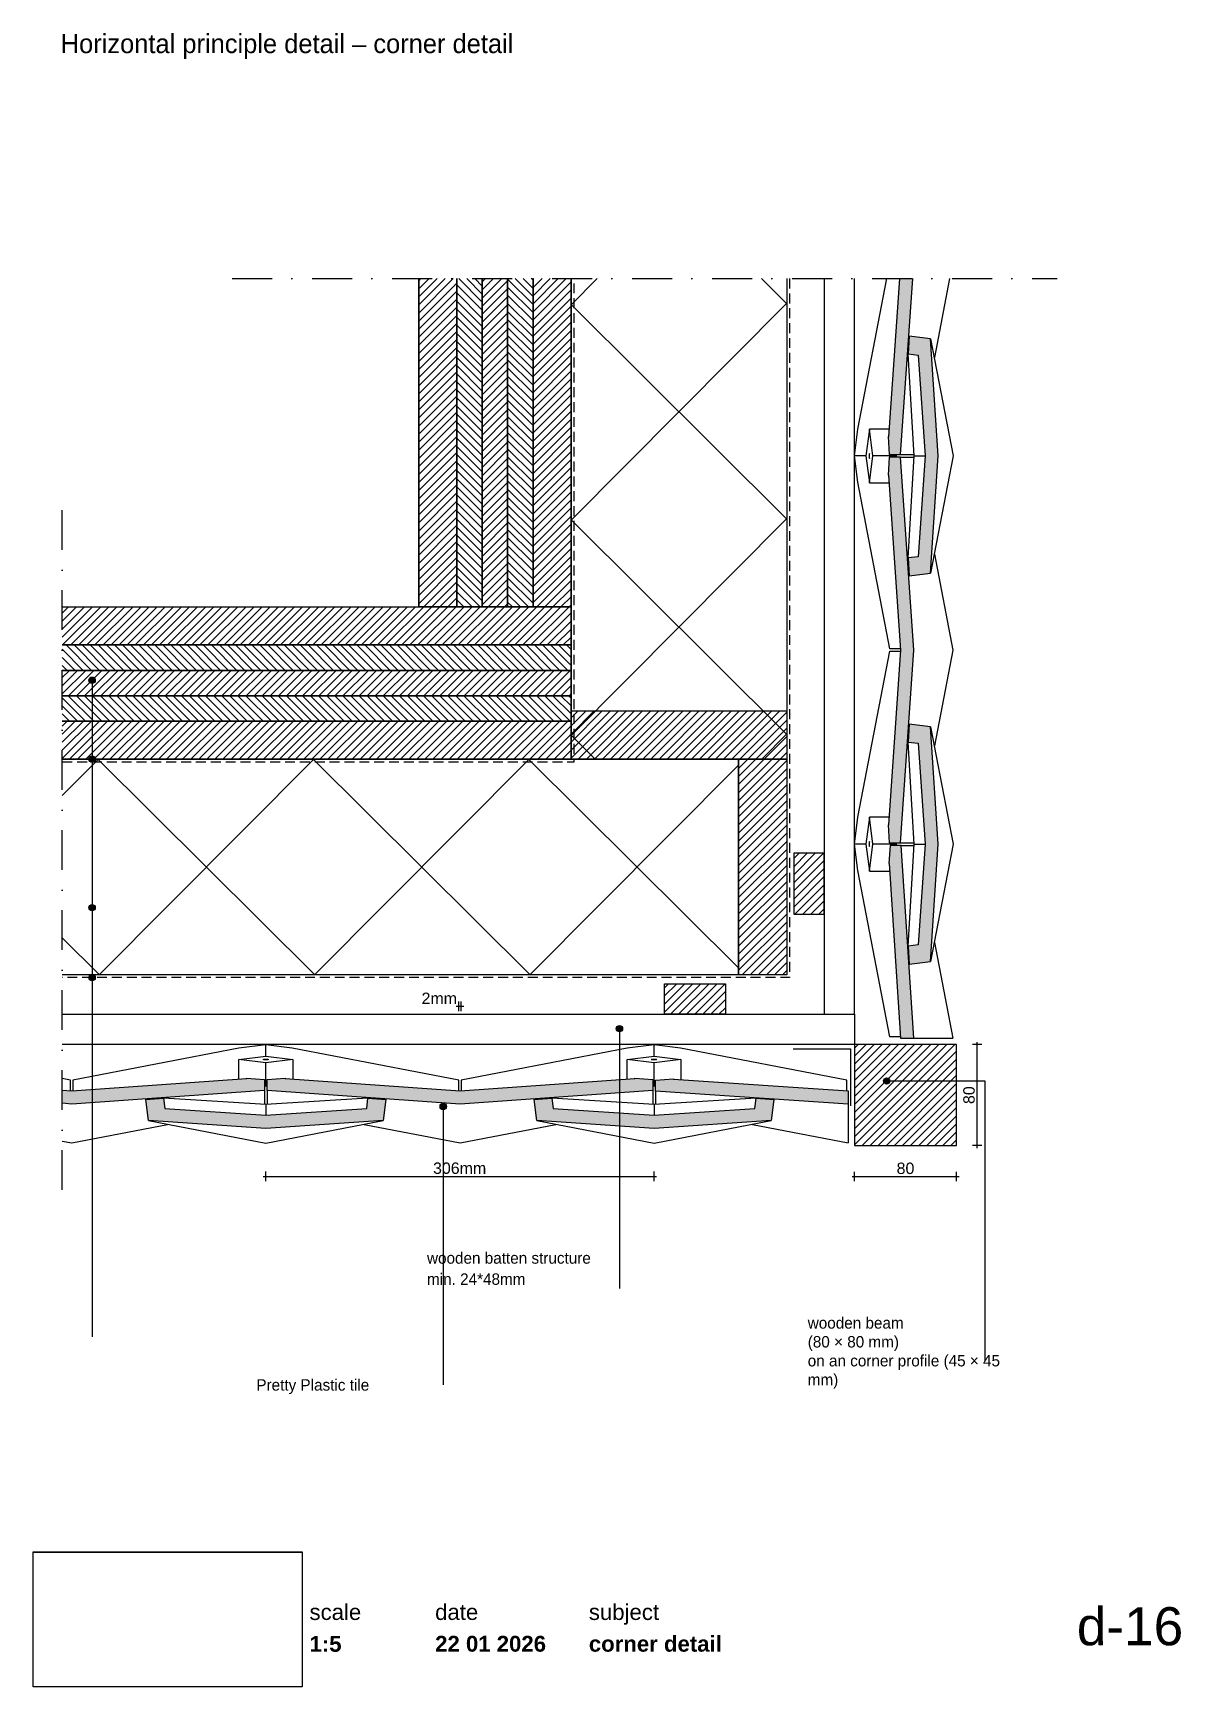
# Paper-space layout 'd-16 corner detail' of a CAD drawing. Header units: millimetres. Extents: x 14 to 195, y 11 to 272.
import ezdxf
from ezdxf.xclip import XClip

# ---------------------------------------------------------------- set-up
doc = ezdxf.new("R2010")
doc.units = ezdxf.units.MM
doc.header["$MEASUREMENT"] = 0
doc.header["$XCLIPFRAME"] = 0
for name, pattern in [('B0302', [12.51, 6.26, -3.125, 0, -3.125]), ('B0701', [2.3412, 1.56, -0.7812]), ('Wipeout_Contour', [1000, 0, -1000])]:
    doc.linetypes.add(name, pattern=pattern)
for name, color, linetype in [('#01', 7, 'Continuous'), ('Dim - 1_50_100', 7, 'Continuous'), ('Info - 1_50_100', 7, 'Continuous'), ('Info - 1_5_10', 7, 'Continuous'), ('Info - Nederlands', 7, 'Continuous')]:
    doc.layers.add(name, color=color, linetype=linetype)
doc.styles.add('GENERATED_STYLE_1', font='HelveticaNeue.ttc')
doc.styles.add('GENERATED_STYLE_2', font='HelveticaNeue.ttc')
doc.styles.add('GENERATED_STYLE_3', font='Helvetica.ttc')
doc.styles.add('GENERATED_STYLE_4', font='')
doc.styles.get('GENERATED_STYLE_4').set_extended_font_data('Work Sans')
picture_1 = doc.add_image_def('image1.png', size_in_pixel=(317, 159))
pattern_1 = [(135.152, (24.146, 123.33), (16.8807, 16.9703), []), (225.152, (24.146, 123.33), (-17.0605, 16.9703), [])]
pattern_2 = [(45, (-2264.1203, 838.0838), (-0.6363961, 0.6363961), [])]
pattern_3 = [(315, (-2264.1203, 838.0838), (0.6363961, 0.6363961), [])]
pattern_4 = [(45.152, (98.512, 262.897), (-16.9703, 16.8807), []), (135.152, (98.512, 262.897), (16.9703, 17.0605), [])]

# ---------------------------------------------------------------- blocks, each defined once
blk = doc.blocks.new('Drawing_1_1', base_point=(-200, 60))
at = {"color": 2, "linetype": 'Continuous', "lineweight": 0}
for s, insert, char_height, attachment_point, style in [('\\A1;{\\pql;\\fHelvetica Neue|b0|i0|c0|p0;\\W1.000000;date}', (77.08, 24.14), 2.5, 1, 'GENERATED_STYLE_1'), ('\\A1;{\\pql;\\fHelvetica Neue|b0|i0|c0|p0;\\W1.000000;subject}', (101.31, 24.14), 2.5, 1, 'GENERATED_STYLE_1'), ('\\A1;{\\pqr;\\fHelvetica Neue|b0|i0|c0|p0;\\W1.000000;d-16}', (195, 23.65), 6, 3, 'GENERATED_STYLE_1'), ('\\A1;{\\pql;\\fHelvetica Neue|b1|i0|c0|p0;\\W1.000000;1:5}', (57.28, 19.12), 2.5, 1, 'GENERATED_STYLE_2'), ('\\A1;{\\pql;\\fHelvetica Neue|b1|i0|c0|p0;\\W1.000000;22 01 2026}', (77.08, 19.14), 2.5, 1, 'GENERATED_STYLE_2'), ('\\A1;{\\pql;\\fHelvetica Neue|b1|i0|c0|p0;\\W1.000000;corner detail}', (101.31, 19.14), 2.5, 1, 'GENERATED_STYLE_2')]:
    blk.add_mtext(s, dxfattribs=dict(at, insert=insert, char_height=char_height, attachment_point=attachment_point, style=style))
at = {"color": 254, "linetype": 'Wipeout_Contour', "lineweight": 0, "ltscale": 174.062972}
blk.add_wipeout([(13.71, 11.09), (56.11, 11.09), (56.11, 32.35), (13.71, 32.35)], dxfattribs=at)
at = {"color": 2, "linetype": 'Continuous', "lineweight": 0, "insert": (57.28, 24.14), "char_height": 2.5, "attachment_point": 1, "style": 'GENERATED_STYLE_1'}
blk.add_mtext('\\A1;{\\pql;\\fHelvetica Neue|b0|i0|c0|p0;\\W1.000000;scale}', dxfattribs=at)
at = {"color": 9, "lineweight": 0}
image = blk.add_image(picture_1, insert=(13.71, 11.09), size_in_units=(42.4, 21.27), dxfattribs=at)
image.set_boundary_path([(-0.5, -0.5), (316.5, 158.5)])
blk = doc.blocks.new('Drawing_2_1', base_point=(-2264.12, 838.08))
at = {"layer": '#01', "linetype": 'Continuous', "lineweight": 0, "true_color": 0xe4e7e8}
for points in [[(148.54, 208.16), (148.49, 208.17), (148.67, 205.33), (150.42, 205.33), (152.35, 233.08), (150.27, 233.08)], [(151.82, 224.03), (151.63, 221.23), (153.24, 221.03), (154.31, 205.14), (153.24, 189.24), (151.63, 189.04), (151.82, 186.24), (155.15, 186.66), (156.39, 205.14), (155.15, 223.61)], [(150.45, 174.53), (148.54, 146.96), (148.49, 146.97), (148.67, 144.13), (150.42, 144.13), (152.53, 174.53), (150.42, 204.93), (148.67, 204.93), (148.49, 202.09), (148.54, 202.1)], [(151.82, 162.83), (151.63, 160.03), (153.24, 159.83), (154.31, 143.94), (153.24, 128.04), (151.63, 127.84), (151.82, 125.04), (155.15, 125.46), (156.39, 143.94), (155.15, 162.41)], [(150.45, 113.33), (152.53, 113.33), (150.53, 143.73), (148.78, 143.73), (148.58, 140.9), (148.63, 140.9)], [(19.8, 105.06), (18.31, 105.16), (18.31, 103.08), (19.8, 102.97), (50.2, 105.08), (50.19, 106.84), (47.36, 107.02), (47.37, 106.97)], [(81, 105.06), (53.43, 106.97), (53.44, 107.02), (50.6, 106.84), (50.6, 105.08), (81, 102.97), (111.4, 105.08), (111.39, 106.84), (108.56, 107.02), (108.57, 106.97)], [(142.2, 105.06), (114.63, 106.88), (114.63, 106.93), (111.8, 106.73), (111.8, 104.98), (142.2, 102.97)], [(31.5, 103.69), (31.91, 100.36), (50.39, 99.12), (68.87, 100.36), (69.29, 103.69), (66.49, 103.88), (66.29, 102.27), (50.39, 101.2), (34.5, 102.27), (34.29, 103.88)], [(92.7, 103.69), (93.11, 100.36), (111.59, 99.12), (130.07, 100.36), (130.49, 103.69), (127.69, 103.88), (127.49, 102.27), (111.59, 101.2), (95.7, 102.27), (95.49, 103.88)]]:
    blk.add_hatch(color=254, dxfattribs=at).paths.add_polyline_path(points)
at = {"layer": '#01', "linetype": 'Continuous', "lineweight": 0, "true_color": 0x000000}
for points in [[(22.51, 169.77), (22.55, 169.58), (22.66, 169.42), (22.82, 169.31), (23.01, 169.27), (23.2, 169.31), (23.36, 169.42), (23.47, 169.58), (23.51, 169.77), (23.47, 169.96), (23.36, 170.12), (23.2, 170.23), (23.01, 170.27), (22.82, 170.23), (22.66, 170.12), (22.55, 169.96)], [(22.51, 157.33), (22.55, 157.14), (22.66, 156.98), (22.82, 156.87), (23.01, 156.83), (23.2, 156.87), (23.36, 156.98), (23.47, 157.14), (23.51, 157.33), (23.47, 157.52), (23.36, 157.68), (23.2, 157.79), (23.01, 157.83), (22.82, 157.79), (22.66, 157.68), (22.55, 157.52)], [(22.51, 133.92), (22.55, 133.73), (22.66, 133.57), (22.82, 133.46), (23.01, 133.42), (23.2, 133.46), (23.36, 133.57), (23.47, 133.73), (23.51, 133.92), (23.47, 134.11), (23.36, 134.27), (23.2, 134.38), (23.01, 134.42), (22.82, 134.38), (22.66, 134.27), (22.55, 134.11)], [(22.51, 122.9), (22.55, 122.7), (22.66, 122.54), (22.82, 122.43), (23.01, 122.4), (23.2, 122.43), (23.36, 122.54), (23.47, 122.7), (23.51, 122.9), (23.47, 123.09), (23.36, 123.25), (23.2, 123.36), (23.01, 123.4), (22.82, 123.36), (22.66, 123.25), (22.55, 123.09)], [(105.63, 114.84), (105.67, 114.65), (105.77, 114.49), (105.94, 114.38), (106.13, 114.34), (106.32, 114.38), (106.48, 114.49), (106.59, 114.65), (106.63, 114.84), (106.59, 115.03), (106.48, 115.19), (106.32, 115.3), (106.13, 115.34), (105.94, 115.3), (105.77, 115.19), (105.67, 115.03)], [(147.75, 106.61), (147.79, 106.42), (147.9, 106.26), (148.06, 106.15), (148.25, 106.11), (148.45, 106.15), (148.61, 106.26), (148.72, 106.42), (148.75, 106.61), (148.72, 106.8), (148.61, 106.96), (148.45, 107.07), (148.25, 107.11), (148.06, 107.07), (147.9, 106.96), (147.79, 106.8)], [(77.85, 102.57), (77.89, 102.38), (78, 102.22), (78.16, 102.11), (78.35, 102.07), (78.54, 102.11), (78.7, 102.22), (78.81, 102.38), (78.85, 102.57), (78.81, 102.76), (78.7, 102.92), (78.54, 103.03), (78.35, 103.07), (78.16, 103.03), (78, 102.92), (77.89, 102.76)]]:
    blk.add_hatch(color=18, dxfattribs=at).paths.add_polyline_path(points)
at = {"layer": 'Info - 1_50_100', "linetype": 'Continuous', "lineweight": 0, "true_color": 0x000000}
h = blk.add_hatch(dxfattribs=at)
h.set_pattern_fill('310_Naaldhout__01__0001', color=18, style=0, pattern_type=2)
h.set_pattern_definition(pattern_2)
h.paths.add_polyline_path([(80.51, 233.08), (74.51, 233.08), (74.51, 181.33), (80.51, 181.33)])
h = blk.add_hatch(dxfattribs=at)
h.set_pattern_fill('310_Naaldhout__01__0001', color=18, style=0, pattern_type=2)
h.set_pattern_definition(pattern_2)
h.paths.add_polyline_path([(80.51, 233.08), (74.51, 233.08), (74.51, 181.33), (80.51, 181.33)])
h = blk.add_hatch(dxfattribs=at)
h.set_pattern_fill('310_Naaldhout__02__0001', color=18, style=0, pattern_type=2)
h.set_pattern_definition(pattern_3)
h.paths.add_polyline_path([(84.51, 233.08), (80.51, 233.08), (80.51, 181.33), (84.51, 181.33)])
h = blk.add_hatch(dxfattribs=at)
h.set_pattern_fill('310_Naaldhout__02__0001', color=18, style=0, pattern_type=2)
h.set_pattern_definition(pattern_3)
h.paths.add_polyline_path([(84.51, 233.08), (80.51, 233.08), (80.51, 181.33), (84.51, 181.33)])
h = blk.add_hatch(dxfattribs=at)
h.set_pattern_fill('310_Naaldhout__01__0001', color=18, style=0, pattern_type=2)
h.set_pattern_definition(pattern_2)
h.paths.add_polyline_path([(88.51, 233.08), (84.51, 233.08), (84.51, 181.33), (88.51, 181.33)])
h = blk.add_hatch(dxfattribs=at)
h.set_pattern_fill('310_Naaldhout__01__0001', color=18, style=0, pattern_type=2)
h.set_pattern_definition(pattern_2)
h.paths.add_polyline_path([(88.51, 233.08), (84.51, 233.08), (84.51, 181.33), (88.51, 181.33)])
h = blk.add_hatch(dxfattribs=at)
h.set_pattern_fill('310_Naaldhout__02__0001', color=18, style=0, pattern_type=2)
h.set_pattern_definition(pattern_3)
h.paths.add_polyline_path([(92.51, 233.08), (88.51, 233.08), (88.51, 181.33), (92.51, 181.33)])
h = blk.add_hatch(dxfattribs=at)
h.set_pattern_fill('310_Naaldhout__02__0001', color=18, style=0, pattern_type=2)
h.set_pattern_definition(pattern_3)
h.paths.add_polyline_path([(92.51, 233.08), (88.51, 233.08), (88.51, 181.33), (92.51, 181.33)])
h = blk.add_hatch(dxfattribs=at)
h.set_pattern_fill('310_Naaldhout__01__0001', color=18, style=0, pattern_type=2)
h.set_pattern_definition(pattern_2)
h.paths.add_polyline_path([(98.51, 233.08), (92.51, 233.08), (92.51, 181.33), (98.51, 181.33)])
h = blk.add_hatch(dxfattribs=at)
h.set_pattern_fill('310_Naaldhout__01__0001', color=18, style=0, pattern_type=2)
h.set_pattern_definition(pattern_2)
h.paths.add_polyline_path([(98.51, 233.08), (92.51, 233.08), (92.51, 181.33), (98.51, 181.33)])
h = blk.add_hatch(dxfattribs=at)
h.set_pattern_fill('415_Isolatie_ruit_0001', color=18, style=0, pattern_type=2)
h.set_pattern_definition(pattern_4)
h.paths.add_polyline_path([(132.51, 233.08), (98.51, 233.08), (98.51, 157.33), (132.51, 157.33)])
h = blk.add_hatch(dxfattribs=at)
h.set_pattern_fill('415_Isolatie_ruit_0001', color=18, style=0, pattern_type=2)
h.set_pattern_definition(pattern_4)
h.paths.add_polyline_path([(132.51, 233.08), (98.51, 233.08), (98.51, 157.33), (132.51, 157.33)])
h = blk.add_hatch(dxfattribs=at)
h.set_pattern_fill('310_Naaldhout__01__0001', color=18, style=0, pattern_type=2)
h.set_pattern_definition(pattern_2)
h.paths.add_polyline_path([(98.51, 181.33), (18.31, 181.33), (18.31, 175.33), (98.51, 175.33)])
h = blk.add_hatch(dxfattribs=at)
h.set_pattern_fill('310_Naaldhout__01__0001', color=18, style=0, pattern_type=2)
h.set_pattern_definition(pattern_2)
h.paths.add_polyline_path([(98.51, 181.33), (18.31, 181.33), (18.31, 175.33), (98.51, 175.33)])
h = blk.add_hatch(dxfattribs=at)
h.set_pattern_fill('310_Naaldhout__02__0001', color=18, style=0, pattern_type=2)
h.set_pattern_definition(pattern_3)
h.paths.add_polyline_path([(98.51, 175.33), (18.31, 175.33), (18.31, 171.33), (98.51, 171.33)])
h = blk.add_hatch(dxfattribs=at)
h.set_pattern_fill('310_Naaldhout__02__0001', color=18, style=0, pattern_type=2)
h.set_pattern_definition(pattern_3)
h.paths.add_polyline_path([(98.51, 175.33), (18.31, 175.33), (18.31, 171.33), (98.51, 171.33)])
h = blk.add_hatch(dxfattribs=at)
h.set_pattern_fill('310_Naaldhout__01__0001', color=18, style=0, pattern_type=2)
h.set_pattern_definition(pattern_2)
h.paths.add_polyline_path([(98.51, 171.33), (18.31, 171.33), (18.31, 167.33), (98.51, 167.33)])
h = blk.add_hatch(dxfattribs=at)
h.set_pattern_fill('310_Naaldhout__01__0001', color=18, style=0, pattern_type=2)
h.set_pattern_definition(pattern_2)
h.paths.add_polyline_path([(98.51, 171.33), (18.31, 171.33), (18.31, 167.33), (98.51, 167.33)])
h = blk.add_hatch(dxfattribs=at)
h.set_pattern_fill('310_Naaldhout__02__0001', color=18, style=0, pattern_type=2)
h.set_pattern_definition(pattern_3)
h.paths.add_polyline_path([(98.51, 167.33), (18.31, 167.33), (18.31, 163.33), (98.51, 163.33)])
h = blk.add_hatch(dxfattribs=at)
h.set_pattern_fill('310_Naaldhout__02__0001', color=18, style=0, pattern_type=2)
h.set_pattern_definition(pattern_3)
h.paths.add_polyline_path([(98.51, 167.33), (18.31, 167.33), (18.31, 163.33), (98.51, 163.33)])
h = blk.add_hatch(dxfattribs=at)
h.set_pattern_fill('310_Naaldhout__01__0001', color=18, style=0, pattern_type=2)
h.set_pattern_definition(pattern_2)
h.paths.add_polyline_path([(98.51, 157.33), (132.51, 157.33), (132.51, 164.93), (98.51, 164.93)])
h = blk.add_hatch(dxfattribs=at)
h.set_pattern_fill('310_Naaldhout__01__0001', color=18, style=0, pattern_type=2)
h.set_pattern_definition(pattern_2)
h.paths.add_polyline_path([(98.51, 157.33), (132.51, 157.33), (132.51, 164.93), (98.51, 164.93)])
h = blk.add_hatch(dxfattribs=at)
h.set_pattern_fill('310_Naaldhout__01__0001', color=18, style=0, pattern_type=2)
h.set_pattern_definition(pattern_2)
h.paths.add_polyline_path([(98.51, 163.33), (18.31, 163.33), (18.31, 157.33), (98.51, 157.33)])
h = blk.add_hatch(dxfattribs=at)
h.set_pattern_fill('310_Naaldhout__01__0001', color=18, style=0, pattern_type=2)
h.set_pattern_definition(pattern_2)
h.paths.add_polyline_path([(98.51, 163.33), (18.31, 163.33), (18.31, 157.33), (98.51, 157.33)])
h = blk.add_hatch(dxfattribs=at)
h.set_pattern_fill('415_Isolatie_ruit_0001', color=18, style=0, pattern_type=2)
h.set_pattern_definition(pattern_1)
h.paths.add_polyline_path([(124.91, 157.33), (18.31, 157.33), (18.31, 123.33), (124.91, 123.33)])
h = blk.add_hatch(dxfattribs=at)
h.set_pattern_fill('415_Isolatie_ruit_0001', color=18, style=0, pattern_type=2)
h.set_pattern_definition(pattern_1)
h.paths.add_polyline_path([(124.91, 157.33), (18.31, 157.33), (18.31, 123.33), (124.91, 123.33)])
h = blk.add_hatch(dxfattribs=at)
h.set_pattern_fill('310_Naaldhout__01__0001', color=18, style=0, pattern_type=2)
h.set_pattern_definition(pattern_2)
h.paths.add_polyline_path([(132.51, 123.33), (132.51, 157.33), (124.91, 157.33), (124.91, 123.33)])
h = blk.add_hatch(dxfattribs=at)
h.set_pattern_fill('310_Naaldhout__01__0001', color=18, style=0, pattern_type=2)
h.set_pattern_definition(pattern_2)
h.paths.add_polyline_path([(132.51, 123.33), (132.51, 157.33), (124.91, 157.33), (124.91, 123.33)])
at = {"layer": 'Info - 1_5_10', "linetype": 'Continuous', "lineweight": 0, "true_color": 0x99a3a6}
h = blk.add_hatch(dxfattribs=at)
h.set_pattern_fill('310_Naaldhout__01__0001', color=253, style=0, pattern_type=2)
h.set_pattern_definition(pattern_2)
h.paths.add_polyline_path([(138.4, 142.5), (133.6, 142.5), (133.6, 132.9), (138.4, 132.9)])
h = blk.add_hatch(dxfattribs=at)
h.set_pattern_fill('310_Naaldhout__01__0001', color=253, style=0, pattern_type=2)
h.set_pattern_definition(pattern_2)
h.paths.add_polyline_path([(138.4, 142.5), (133.6, 142.5), (133.6, 132.9), (138.4, 132.9)])
h = blk.add_hatch(dxfattribs=at)
h.set_pattern_fill('310_Naaldhout__01__0001', color=253, style=0, pattern_type=2)
h.set_pattern_definition(pattern_2)
h.paths.add_polyline_path([(113.23, 117.13), (122.83, 117.13), (122.83, 121.93), (113.23, 121.93)])
h = blk.add_hatch(dxfattribs=at)
h.set_pattern_fill('310_Naaldhout__01__0001', color=253, style=0, pattern_type=2)
h.set_pattern_definition(pattern_2)
h.paths.add_polyline_path([(113.23, 117.13), (122.83, 117.13), (122.83, 121.93), (113.23, 121.93)])
h = blk.add_hatch(dxfattribs=at)
h.set_pattern_fill('310_Naaldhout__01__0001', color=253, style=0, pattern_type=2)
h.set_pattern_definition(pattern_2)
h.paths.add_polyline_path([(159.27, 112.33), (143.2, 112.33), (143.2, 96.43), (159.27, 96.43)])
at = {"layer": '#01', "color": 9, "linetype": 'Continuous', "lineweight": 0}
for p, q in [((143.73, 209.37), (148.29, 233.08)), ((158.17, 233.08), (155.77, 220.62)), ((155.15, 223.61), (158.71, 205.14)), ((152.59, 205.14), (151.63, 221.23)), ((143.2, 205.14), (143.73, 209.37)), ((145.52, 209.37), (144.98, 205.14)), ((148.62, 209.37), (145.52, 209.37)), ((146.05, 205.14), (145.52, 209.37)), ((143.71, 200.99), (143.2, 205.14)), ((144.98, 205.14), (143.2, 205.14)), ((144.98, 205.14), (145.52, 200.9)), ((145.48, 205.42), (145.47, 205.14)), ((145.47, 205.14), (145.48, 204.85)), ((145.52, 205.53), (145.48, 205.42)), ((145.48, 204.85), (145.52, 204.74)), ((145.56, 205.42), (145.52, 205.53)), ((145.52, 200.9), (146.05, 205.14)), ((145.52, 204.74), (145.56, 204.85)), ((145.57, 205.14), (145.56, 205.42)), ((145.56, 204.85), (145.57, 205.14)), ((149.74, 205.14), (146.05, 205.14)), ((149.7, 205.33), (149.74, 205.14)), ((149.74, 205.14), (149.7, 204.93)), ((150.42, 205.33), (152.58, 205.33)), ((150.42, 204.93), (152.58, 204.93)), ((151.63, 189.04), (152.59, 205.14)), ((152.59, 205.14), (154.31, 205.14)), ((158.71, 205.14), (155.15, 186.66)), ((148.77, 174.74), (143.71, 200.99)), ((145.52, 200.9), (148.62, 200.9)), ((155.78, 189.64), (158.68, 174.53)), ((150.44, 174.74), (148.77, 174.74)), ((143.73, 148.17), (148.77, 174.34)), ((148.77, 174.34), (150.46, 174.34)), ((158.68, 174.53), (155.77, 159.42)), ((23.01, 169.27), (23.01, 78.73)), ((155.15, 162.41), (158.71, 143.94)), ((152.59, 143.94), (151.63, 160.03)), ((23.01, 156.83), (23.01, 66.29)), ((143.2, 143.94), (143.73, 148.17)), ((145.52, 148.17), (144.98, 143.94)), ((148.67, 148.17), (145.52, 148.17)), ((146.05, 143.94), (145.52, 148.17)), ((143.71, 139.79), (143.2, 143.94)), ((144.98, 143.94), (143.2, 143.94)), ((144.98, 143.94), (145.52, 139.7)), ((145.48, 144.22), (145.47, 143.94)), ((145.47, 143.94), (145.48, 143.65)), ((145.52, 144.33), (145.48, 144.22)), ((145.48, 143.65), (145.52, 143.54)), ((145.56, 144.22), (145.52, 144.33)), ((145.52, 139.7), (146.05, 143.94)), ((145.52, 143.54), (145.56, 143.65)), ((145.57, 143.94), (145.56, 144.22)), ((145.56, 143.65), (145.57, 143.94)), ((149.74, 143.94), (146.05, 143.94)), ((149.7, 144.13), (149.74, 143.94)), ((149.74, 143.94), (149.7, 143.73)), ((150.42, 144.13), (152.58, 144.13)), ((150.52, 143.71), (152.55, 143.71)), ((151.63, 127.84), (152.59, 143.94)), ((152.59, 143.94), (154.31, 143.94)), ((158.71, 143.94), (155.15, 125.46)), ((148.77, 113.54), (143.71, 139.79)), ((145.52, 139.7), (148.71, 139.7)), ((23.01, 133.42), (23.01, 83.11)), ((155.78, 128.44), (158.68, 113.33)), ((23.01, 122.4), (23.01, 66.29)), ((50.39, 112.31), (46.15, 111.78)), ((54.54, 111.79), (50.39, 112.31)), ((50.39, 110.52), (50.39, 112.31)), ((106.13, 114.34), (106.13, 73.9)), ((111.59, 112.31), (107.35, 111.78)), ((115.74, 111.79), (111.59, 112.31)), ((111.59, 110.52), (111.59, 112.31)), ((150.44, 113.54), (148.77, 113.54)), ((46.15, 111.78), (19.99, 106.74)), ((46.15, 109.99), (50.39, 110.52)), ((46.15, 106.89), (46.15, 109.99)), ((50.39, 109.46), (46.15, 109.99)), ((49.99, 109.99), (50.11, 110.03)), ((50.11, 109.95), (49.99, 109.99)), ((50.11, 110.03), (50.39, 110.04)), ((50.39, 109.94), (50.11, 109.95)), ((50.39, 110.52), (54.63, 109.99)), ((50.39, 110.04), (50.67, 110.03)), ((54.63, 109.99), (50.39, 109.46)), ((50.67, 109.95), (50.39, 109.94)), ((50.67, 110.03), (50.79, 109.99)), ((50.79, 109.99), (50.67, 109.95)), ((80.79, 106.74), (54.54, 111.79)), ((54.63, 109.99), (54.63, 106.89)), ((107.35, 111.78), (81.19, 106.74)), ((107.35, 109.99), (111.59, 110.52)), ((107.35, 106.83), (107.35, 109.99)), ((111.59, 109.46), (107.35, 109.99)), ((111.19, 109.99), (111.31, 110.03)), ((111.31, 109.95), (111.19, 109.99)), ((111.31, 110.03), (111.59, 110.04)), ((111.59, 109.94), (111.31, 109.95)), ((111.59, 110.52), (115.83, 109.99)), ((111.59, 110.04), (111.87, 110.03)), ((115.83, 109.99), (111.59, 109.46)), ((111.87, 109.95), (111.59, 109.94)), ((111.87, 110.03), (111.99, 109.99)), ((111.99, 109.99), (111.87, 109.95)), ((141.99, 106.74), (115.74, 111.79)), ((115.83, 109.99), (115.83, 106.8)), ((19.59, 106.74), (18.31, 106.99)), ((50.39, 105.77), (50.39, 109.46)), ((111.59, 105.77), (111.59, 109.46)), ((19.59, 105.07), (19.59, 106.74)), ((19.99, 106.74), (19.99, 105.05)), ((50.2, 105.81), (50.39, 105.77)), ((50.2, 105.08), (50.2, 102.93)), ((50.39, 105.77), (50.6, 105.81)), ((50.6, 105.08), (50.6, 102.93)), ((80.79, 105.07), (80.79, 106.74)), ((81.19, 106.74), (81.19, 105.05)), ((111.4, 105.81), (111.59, 105.77)), ((111.4, 105.08), (111.4, 102.93)), ((111.59, 105.77), (111.8, 105.81)), ((111.81, 104.99), (111.81, 102.96)), ((141.99, 105.07), (141.99, 106.74)), ((50.39, 102.92), (34.29, 103.88)), ((66.49, 103.88), (50.39, 102.92)), ((50.39, 102.92), (50.39, 101.2)), ((78.35, 102.07), (78.35, 58.7)), ((111.59, 102.92), (95.49, 103.88)), ((127.69, 103.88), (111.59, 102.92)), ((111.59, 102.92), (111.59, 101.2)), ((19.8, 96.83), (34.91, 99.74)), ((31.91, 100.36), (50.39, 96.8)), ((50.39, 96.8), (68.87, 100.36)), ((65.89, 99.73), (81, 96.83)), ((81, 96.83), (96.11, 99.74)), ((93.11, 100.36), (111.59, 96.8)), ((111.59, 96.8), (130.07, 100.36)), ((127.09, 99.73), (142.2, 96.83)), ((18.31, 97.11), (19.8, 96.83))]:
    blk.add_line(p, q, dxfattribs=at)
at = {"layer": '#01', "color": 2, "linetype": 'Continuous', "lineweight": 0}
for p, q in [((150.27, 233.08), (148.54, 208.16)), ((150.42, 205.33), (152.35, 233.08)), ((151.82, 224.03), (151.63, 221.23)), ((155.15, 223.61), (151.82, 224.03)), ((156.39, 205.14), (155.15, 223.61)), ((151.63, 221.23), (153.24, 221.03)), ((153.24, 221.03), (154.31, 205.14)), ((148.54, 208.16), (148.49, 208.17)), ((148.49, 208.17), (148.67, 205.33)), ((148.67, 204.93), (148.49, 202.09)), ((148.67, 205.33), (150.42, 205.33)), ((150.42, 204.93), (148.67, 204.93)), ((152.53, 174.53), (150.42, 204.93)), ((154.31, 205.14), (153.24, 189.24)), ((155.15, 186.66), (156.39, 205.14)), ((148.49, 202.09), (148.54, 202.1)), ((148.54, 202.1), (150.45, 174.53)), ((153.24, 189.24), (151.63, 189.04)), ((151.63, 189.04), (151.82, 186.24)), ((151.82, 186.24), (155.15, 186.66)), ((150.45, 174.53), (148.54, 146.96)), ((150.42, 144.13), (152.53, 174.53)), ((151.82, 162.83), (151.63, 160.03)), ((155.15, 162.41), (151.82, 162.83)), ((156.39, 143.94), (155.15, 162.41)), ((151.63, 160.03), (153.24, 159.83)), ((153.24, 159.83), (154.31, 143.94)), ((148.54, 146.96), (148.49, 146.97)), ((148.49, 146.97), (148.67, 144.13)), ((148.78, 143.73), (148.58, 140.9)), ((148.67, 144.13), (150.42, 144.13)), ((150.53, 143.73), (148.78, 143.73)), ((152.53, 113.33), (150.53, 143.73)), ((154.31, 143.94), (153.24, 128.04)), ((155.15, 125.46), (156.39, 143.94)), ((148.58, 140.9), (148.63, 140.9)), ((148.63, 140.9), (150.45, 113.33)), ((153.24, 128.04), (151.63, 127.84)), ((151.63, 127.84), (151.82, 125.04)), ((151.82, 125.04), (155.15, 125.46)), ((150.45, 113.33), (158.68, 113.33)), ((19.8, 105.06), (47.37, 106.97)), ((47.37, 106.97), (47.36, 107.02)), ((47.36, 107.02), (50.19, 106.84)), ((50.6, 106.84), (53.44, 107.02)), ((53.44, 107.02), (53.43, 106.97)), ((53.43, 106.97), (81, 105.06)), ((81, 105.06), (108.57, 106.97)), ((108.57, 106.97), (108.56, 107.02)), ((108.56, 107.02), (111.39, 106.84)), ((111.8, 106.73), (114.63, 106.93)), ((114.63, 106.93), (114.63, 106.88)), ((18.31, 105.16), (19.8, 105.06)), ((50.2, 105.08), (19.8, 102.97)), ((50.19, 106.84), (50.2, 105.08)), ((50.6, 105.08), (50.6, 106.84)), ((81, 102.97), (50.6, 105.08)), ((111.4, 105.08), (81, 102.97)), ((111.39, 106.84), (111.4, 105.08)), ((111.8, 104.98), (111.8, 106.73)), ((142.2, 102.97), (111.8, 104.98)), ((114.63, 106.88), (142.2, 105.06)), ((142.2, 105.06), (142.2, 96.83)), ((19.8, 102.97), (18.31, 103.08)), ((31.5, 103.69), (34.29, 103.88)), ((31.91, 100.36), (31.5, 103.69)), ((34.29, 103.88), (34.5, 102.27)), ((34.5, 102.27), (50.39, 101.2)), ((50.39, 101.2), (66.29, 102.27)), ((66.29, 102.27), (66.49, 103.88)), ((66.49, 103.88), (69.29, 103.69)), ((69.29, 103.69), (68.87, 100.36)), ((92.7, 103.69), (95.49, 103.88)), ((93.11, 100.36), (92.7, 103.69)), ((95.49, 103.88), (95.7, 102.27)), ((95.7, 102.27), (111.59, 101.2)), ((111.59, 101.2), (127.49, 102.27)), ((127.49, 102.27), (127.69, 103.88)), ((127.69, 103.88), (130.49, 103.69)), ((130.49, 103.69), (130.07, 100.36)), ((50.39, 99.12), (31.91, 100.36)), ((68.87, 100.36), (50.39, 99.12)), ((111.59, 99.12), (93.11, 100.36)), ((130.07, 100.36), (111.59, 99.12))]:
    blk.add_line(p, q, dxfattribs=at)
at = {"layer": '#01', "color": 2, "linetype": 'B0701', "lineweight": 0, "flags": 128}
for points in [[(132.91, 233.08), (132.91, 122.9), (18.31, 122.9)], [(18.31, 156.93), (98.99, 156.93), (99, 233.08)], [(132.91, 233.08), (132.91, 122.9), (18.31, 122.9)], [(18.31, 156.93), (98.99, 156.93), (99, 233.08)]]:
    blk.add_lwpolyline(points, dxfattribs=at)
at = {"layer": '#01', "color": 9, "linetype": 'Continuous', "lineweight": 0, "flags": 128}
blk.add_lwpolyline([(148.75, 106.61), (163.72, 106.61), (163.72, 62.46)], dxfattribs=at)
at = {"layer": '#01', "color": 1, "linetype": 'Continuous', "lineweight": 0}
for centre in [(23.01, 169.77), (23.01, 157.33), (23.01, 133.92), (23.01, 122.9), (106.13, 114.84), (148.25, 106.61), (78.35, 102.57)]:
    blk.add_circle(centre, 0.5, dxfattribs=at)
at = {"layer": 'Dim - 1_50_100', "color": 1, "linetype": 'Continuous', "lineweight": 0}
for p, q in [((80.39, 118.37), (80.79, 118.37)), ((80.79, 117.62), (80.79, 119.12)), ((80.79, 118.37), (81.19, 118.37)), ((81.19, 117.62), (81.19, 119.12)), ((81.19, 118.37), (81.59, 118.37)), ((163.26, 112.33), (161.76, 112.33)), ((162.51, 112.33), (162.51, 112.73)), ((162.51, 96.43), (162.51, 112.33)), ((163.26, 96.43), (161.76, 96.43)), ((162.51, 96.03), (162.51, 96.43)), ((49.99, 91.57), (50.39, 91.57)), ((50.39, 90.82), (50.39, 92.32)), ((50.39, 91.57), (111.59, 91.57)), ((111.59, 90.82), (111.59, 92.32)), ((111.59, 91.57), (111.99, 91.57)), ((142.8, 91.55), (143.2, 91.55)), ((143.2, 90.8), (143.2, 92.3)), ((143.2, 91.55), (159.27, 91.55)), ((159.27, 90.8), (159.27, 92.3)), ((159.27, 91.55), (159.67, 91.55))]:
    blk.add_line(p, q, dxfattribs=at)
at = {"layer": 'Info - 1_50_100', "color": 4, "linetype": 'Continuous', "lineweight": 0}
for p, q in [((133.53, 111.69), (142.53, 111.69)), ((142.53, 111.69), (142.53, 102.69))]:
    blk.add_line(p, q, dxfattribs=at)
at = {"layer": 'Info - 1_50_100', "color": 9, "linetype": 'Continuous', "lineweight": 0, "flags": 128}
for points in [[(80.51, 233.08), (80.51, 181.33), (74.51, 181.33), (74.51, 233.08)], [(80.51, 233.08), (80.51, 181.33), (74.51, 181.33), (74.51, 233.08)], [(84.51, 233.08), (84.51, 181.33), (80.51, 181.33), (80.51, 233.08)], [(84.51, 233.08), (84.51, 181.33), (80.51, 181.33), (80.51, 233.08)], [(88.51, 233.08), (88.51, 181.33), (84.51, 181.33), (84.51, 233.08)], [(88.51, 233.08), (88.51, 181.33), (84.51, 181.33), (84.51, 233.08)], [(92.51, 233.08), (92.51, 181.33), (88.51, 181.33), (88.51, 233.08)], [(92.51, 233.08), (92.51, 181.33), (88.51, 181.33), (88.51, 233.08)], [(98.51, 233.08), (98.51, 181.33), (92.51, 181.33), (92.51, 233.08)], [(98.51, 233.08), (98.51, 181.33), (92.51, 181.33), (92.51, 233.08)], [(138.4, 233.08), (138.4, 117.13), (143.2, 117.13), (143.2, 233.08)], [(18.31, 181.33), (98.51, 181.33), (98.51, 175.33), (18.31, 175.33)], [(18.31, 181.33), (98.51, 181.33), (98.51, 175.33), (18.31, 175.33)], [(18.31, 175.33), (98.51, 175.33), (98.51, 171.33), (18.31, 171.33)], [(18.31, 175.33), (98.51, 175.33), (98.51, 171.33), (18.31, 171.33)], [(18.31, 171.33), (98.51, 171.33), (98.51, 167.33), (18.31, 167.33)], [(18.31, 171.33), (98.51, 171.33), (98.51, 167.33), (18.31, 167.33)], [(18.31, 167.33), (98.51, 167.33), (98.51, 163.33), (18.31, 163.33)], [(18.31, 167.33), (98.51, 167.33), (98.51, 163.33), (18.31, 163.33)], [(18.31, 163.33), (98.51, 163.33), (98.51, 157.33), (18.31, 157.33)], [(18.31, 163.33), (98.51, 163.33), (98.51, 157.33), (18.31, 157.33)], [(18.31, 117.13), (143.2, 117.13), (143.2, 112.33), (18.31, 112.33)]]:
    blk.add_lwpolyline(points, dxfattribs=at)
at = {"layer": 'Info - 1_50_100', "color": 4, "linetype": 'Continuous', "lineweight": 0, "flags": 128}
for points in [[(74.51, 233.08), (74.51, 181.33), (98.51, 181.33), (98.51, 233.08)], [(18.31, 181.33), (98.51, 181.33), (98.51, 157.33), (18.31, 157.33)]]:
    blk.add_lwpolyline(points, dxfattribs=at)
at = {"layer": 'Info - 1_50_100', "color": 1, "linetype": 'Continuous', "lineweight": 0, "flags": 128}
for points in [[(132.51, 233.08), (132.51, 157.33), (98.51, 157.33), (98.51, 233.08)], [(132.51, 233.08), (132.51, 157.33), (98.51, 157.33), (98.51, 233.08)], [(18.31, 157.33), (124.91, 157.33), (124.91, 123.33), (18.31, 123.33)], [(18.31, 157.33), (124.91, 157.33), (124.91, 123.33), (18.31, 123.33)]]:
    blk.add_lwpolyline(points, dxfattribs=at)
at = {"layer": 'Info - 1_50_100', "color": 9, "linetype": 'Continuous', "lineweight": 0, "flags": 128}
for points in [[(98.51, 157.33), (98.51, 164.93), (132.51, 164.93), (132.51, 157.33)], [(132.51, 123.33), (124.91, 123.33), (124.91, 157.33), (132.51, 157.33)]]:
    blk.add_lwpolyline(points, close=True, dxfattribs=at)
at = {"layer": 'Info - 1_50_100', "color": 2, "linetype": 'Continuous', "lineweight": 0, "flags": 128}
for points in [[(98.51, 157.33), (98.51, 164.93), (132.51, 164.93), (132.51, 157.33)], [(132.51, 123.33), (124.91, 123.33), (124.91, 157.33), (132.51, 157.33)]]:
    blk.add_lwpolyline(points, close=True, dxfattribs=at)
at = {"layer": 'Info - 1_5_10', "color": 1, "linetype": 'Continuous', "lineweight": 0, "flags": 128}
blk.add_lwpolyline([(138.4, 142.5), (133.6, 142.5), (133.6, 132.9), (138.4, 132.9)], close=True, dxfattribs=at)
at = {"layer": 'Info - 1_5_10', "color": 4, "linetype": 'Continuous', "lineweight": 0, "flags": 128}
for points in [[(138.4, 142.5), (133.6, 142.5), (133.6, 132.9), (138.4, 132.9)], [(113.23, 117.13), (113.23, 121.93), (122.83, 121.93), (122.83, 117.13)], [(113.23, 117.13), (113.23, 121.93), (122.83, 121.93), (122.83, 117.13)], [(159.27, 112.33), (143.2, 112.33), (143.2, 96.43), (159.27, 96.43)]]:
    blk.add_lwpolyline(points, close=True, dxfattribs=at)
at = {"layer": 'Dim - 1_50_100', "color": 2, "linetype": 'Continuous', "lineweight": 0, "char_height": 1.8, "attachment_point": 7, "style": 'GENERATED_STYLE_3'}
for s, insert, width in [('\\A1;{\\pql;\\fHelvetica|b0|i0|c0|p0;\\W1.000000;2mm}', (74.94, 118.73), 5.6469), ('\\A1;{\\pql;\\fHelvetica|b0|i0|c0|p0;\\W1.000000;306mm}', (76.75, 91.93), 8.4735), ('\\A1;{\\pql;\\fHelvetica|b0|i0|c0|p0;\\W1.000000;80}', (149.82, 91.91), 2.8266)]:
    blk.add_mtext(s, dxfattribs=dict(at, insert=insert, width=width))
at = {"layer": 'Dim - 1_50_100', "color": 2, "linetype": 'Continuous', "lineweight": 0, "insert": (162.15, 102.97), "char_height": 1.8, "width": 2.8266, "attachment_point": 7, "rotation": 90, "style": 'GENERATED_STYLE_3'}
blk.add_mtext('\\A1;{\\pql;\\fHelvetica|b0|i0|c0|p0;\\W1.000000;80}', dxfattribs=at)
at = {"layer": 'Info - Nederlands', "color": 2, "linetype": 'Continuous', "lineweight": 0, "char_height": 1.8, "attachment_point": 4, "style": 'GENERATED_STYLE_4'}
for s, insert, line_spacing_factor in [('\\A1;{\\pql;\\fWork Sans|b0|i0|c0|p0;\\W1.000000;wall\\P\\pql;\\fWork Sans|b0|i0|c0|p0;\\W1.000000;vapour barrier\\P\\pql;\\fWork Sans|b0|i0|c0|p0;\\C9;\\H1.000060x;\\W1.000000;insulation\\P\\pql;\\fWork Sans|b0|i0|c0|p0;\\C2;\\H0.999940x;\\W1.000000;waterproof membrane}', (-5.96, 72.68), 1.064799), ('\\A1;{\\pql;\\fWork Sans|b0|i0|c0|p0;\\W1.000000;wooden batten structure\\P\\pql;\\fWork Sans|b0|i0|c0|p0;\\W1.000000;min. 24*48mm}', (75.8, 77.02), 1.110307)]:
    blk.add_mtext(s, dxfattribs=dict(at, insert=insert, line_spacing_factor=line_spacing_factor))
at = {"layer": 'Info - Nederlands', "color": 2, "linetype": 'Continuous', "lineweight": 0, "insert": (135.81, 63.73), "char_height": 1.8, "width": 30.8877, "attachment_point": 4, "line_spacing_factor": 0.992634, "style": 'GENERATED_STYLE_4'}
blk.add_mtext('\\A1;{\\pql;\\fWork Sans|b0|i0|c0|p0;\\W1.000000;wooden beam \\P\\pql;\\fWork Sans|b0|i0|c0|p0;\\W1.000000;(80 × 80 mm) \\P\\pql;\\fWork Sans|b0|i0|c0|p0;\\W1.000000;on an corner profile (45 × 45 mm)}', dxfattribs=at)
at = {"layer": 'Info - Nederlands', "color": 2, "linetype": 'Continuous', "lineweight": 0, "insert": (48.9, 58.42), "char_height": 1.8, "attachment_point": 4, "style": 'GENERATED_STYLE_4'}
blk.add_mtext('\\A1;{\\pql;\\fWork Sans|b0|i0|c0|p0;\\W1.000000;Pretty Plastic tile}', dxfattribs=at)

psp = doc.layouts.new('d-16 corner detail')

# ---------------------------------------------------------------- linework, layer by layer
at = {"layer": '#01', "color": 3, "linetype": 'B0302', "lineweight": 0}
for p, q in [((45.11, 233.08), (175.11, 233.08)), ((18.31, 89.45), (18.31, 199.45))]:
    psp.add_line(p, q, dxfattribs=at)

# ---------------------------------------------------------------- block references
at = {"color": 4, "linetype": 'Continuous', "lineweight": 0}
ref = psp.add_blockref('Drawing_2_1', (-2264.12, 838.08), dxfattribs=at)
XClip(ref).set_block_clipping_path([(18.3118260115, 42.9680184784), (204.0326271095, 233.0848092082)])
ref = psp.add_blockref('Drawing_1_1', (-200, 60), dxfattribs=at)
XClip(ref).set_block_clipping_path([(-287.3178906032, -75.7273941135), (502.7286062445, 56.3449743075)])

# ---------------------------------------------------------------- texts
at = {"layer": 'Info - 1_5_10', "color": 2, "linetype": 'Continuous', "lineweight": 0, "insert": (18.06, 267.72), "char_height": 3, "attachment_point": 7, "style": 'GENERATED_STYLE_4'}
psp.add_mtext('\\A1;{\\pql;\\fWork Sans|b0|i0|c0|p0;\\W1.000000;Horizontal principle detail – corner detail}', dxfattribs=at)

doc.saveas('drawing.dxf')
